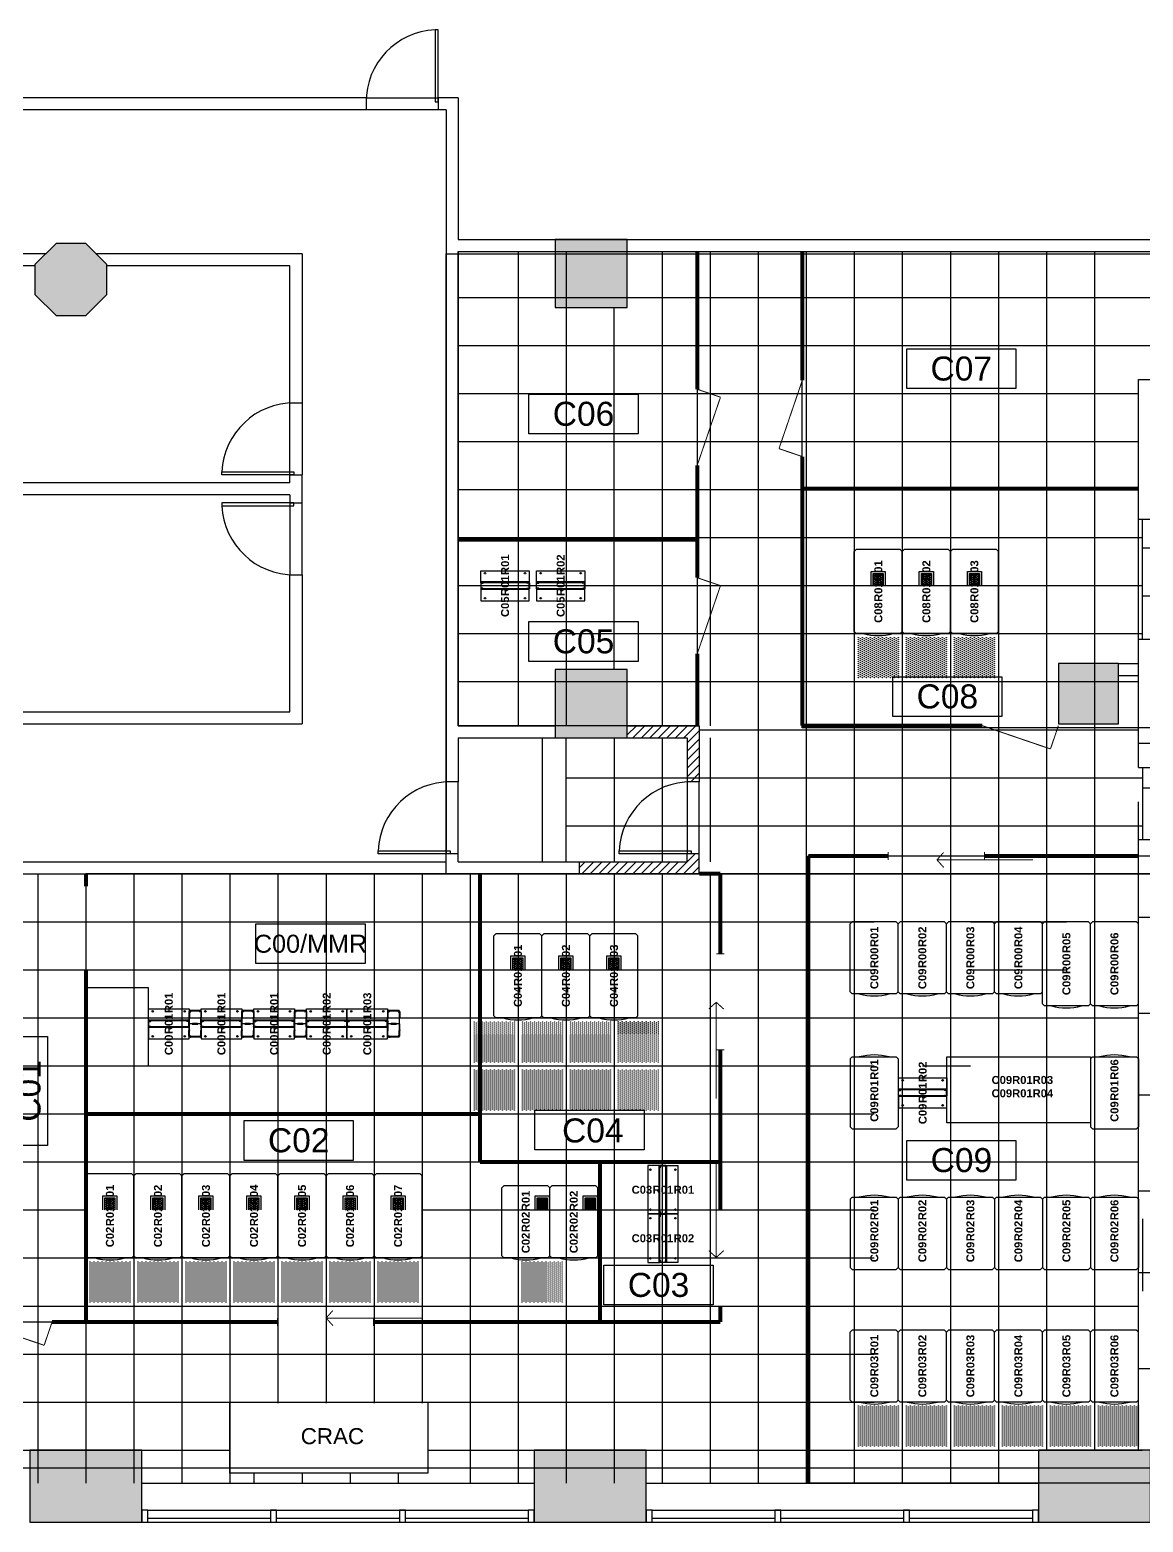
# Model space of a CAD drawing. Header units: inches. Extents: x 272721 to 278660, y 269284 to 271020.
# Drawn here: x 277475 to 278032, y 269290 to 270036 of the extents above; entities that cross this region are included whole.
import ezdxf
from ezdxf.enums import TextEntityAlignment as Align

# ---------------------------------------------------------------- set-up
doc = ezdxf.new("R2010")
doc.units = ezdxf.units.IN
doc.header["$LTSCALE"] = 48
doc.header["$MEASUREMENT"] = 0
for name, color, linetype in [('A-ANNO-CAGE', 4, 'Continuous'), ('A-COLS', 6, 'Continuous'), ('A-COLS-PATT', 9, 'Continuous'), ('A-CORE-DOOR', 3, 'Continuous'), ('A-CORE-PART', 6, 'Continuous'), ('A-CORE-WIND', 3, 'Continuous'), ('A-CORE-WIND-SILL', 2, 'Continuous'), ('A-FLOR-CAGE', 3, 'Continuous'), ('A-FLOR-DOOR-HEAD', 2, 'Continuous'), ('A-FLOR-GRID', 251, 'Continuous'), ('A-FLOR-RACK', 4, 'Continuous'), ('A-FLOR-STAIR', 1, 'Continuous')]:
    doc.layers.add(name, color=color, linetype=linetype)
doc.styles.add('CRR Text', font='arialbd.ttf', dxfattribs={"height": 4})
doc.styles.add('TITLES', font='arial.ttf')
pattern_1 = [(45, (273270.213, 270585.158), (-2.1213203, 2.1213203), [])]

# ---------------------------------------------------------------- blocks, each defined once
blk = doc.blocks.new('CEILING')
at = {"layer": 'A-FLOR-DOOR-HEAD'}
for p, q in [((277643.27, 270001.94), (277679.27, 270001.94)), ((277679.27, 269995.94), (277643.27, 269995.94)), ((277605.27, 269813.58), (277605.27, 269849.58)), ((277611.27, 269849.58), (277611.27, 269813.58)), ((277605.27, 269799.58), (277605.27, 269763.58)), ((277611.27, 269763.58), (277611.27, 269799.58)), ((278029.27, 269731.22), (278029.27, 269791.22)), ((277683.27, 269660.22), (277683.27, 269624.22)), ((277689.27, 269624.28), (277689.27, 269660.22)), ((277803.77, 269660.22), (277803.77, 269624.22)), ((277809.77, 269624.22), (277809.77, 269660.22)), ((278029.27, 269614.22), (278029.27, 269650.22)), ((277904.27, 269614.22), (277952.27, 269614.22))]:
    blk.add_line(p, q, dxfattribs=at)
blk = doc.blocks.new('BRUSHTILE')
h = blk.add_hatch()
h.set_pattern_fill('ANSI36', color=256, scale=4, angle=135, style=0)
h.paths.add_polyline_path([(-9.5, 6), (-12, 6), (-12, 0), (-9.5, 0)])
h.paths.add_polyline_path([(-12, 6), (-14.5, 6), (-14.5, 0), (-12, 0)])
blk.add_line((-12, 0), (-12, 6))
for points in [[(-15.5, 0), (-15.5, 7), (-8.5, 7), (-8.5, 0)], [(-14.5, 0), (-14.5, 6), (-9.5, 6), (-9.5, 0)]]:
    blk.add_lwpolyline(points)
blk = doc.blocks.new('VENTTILE')
for centre in [(-22, 22), (-22, 21), (-22, 20), (-22, 19), (-22, 18), (-22, 17), (-22, 16), (-22, 15), (-21, 21.5), (-21, 20.5), (-21, 19.5), (-21, 18.5), (-21, 17.5), (-21, 16.5), (-21, 15.5), (-20, 22), (-20, 21), (-20, 20), (-20, 19), (-20, 18), (-20, 17), (-20, 16), (-20, 15), (-19, 21.5), (-19, 20.5), (-19, 19.5), (-19, 18.5), (-19, 17.5), (-19, 16.5), (-19, 15.5), (-18, 22), (-18, 21), (-18, 20), (-18, 19), (-18, 18), (-18, 17), (-18, 16), (-18, 15), (-17, 21.5), (-17, 20.5), (-17, 19.5), (-17, 18.5), (-17, 17.5), (-17, 16.5), (-17, 15.5), (-16, 22), (-16, 21), (-16, 20), (-16, 19), (-16, 18), (-16, 17), (-16, 16), (-16, 15), (-15, 21.5), (-15, 20.5), (-15, 19.5), (-15, 18.5), (-15, 17.5), (-15, 16.5), (-15, 15.5), (-14, 22), (-14, 21), (-14, 20), (-14, 19), (-14, 18), (-14, 17), (-14, 16), (-14, 15), (-13, 21.5), (-13, 20.5), (-13, 19.5), (-13, 18.5), (-13, 17.5), (-13, 16.5), (-13, 15.5), (-12, 22), (-12, 21), (-12, 20), (-12, 19), (-12, 18), (-12, 17), (-12, 16), (-12, 15), (-11, 21.5), (-11, 20.5), (-11, 19.5), (-11, 18.5), (-11, 17.5), (-11, 16.5), (-11, 15.5), (-10, 22), (-10, 21), (-10, 20), (-10, 19), (-10, 18), (-10, 17), (-10, 16), (-10, 15), (-9, 21.5), (-9, 20.5), (-9, 19.5), (-9, 18.5), (-9, 17.5), (-9, 16.5), (-9, 15.5), (-8, 22), (-8, 21), (-8, 20), (-8, 19), (-8, 18), (-8, 17), (-8, 16), (-8, 15), (-7, 21.5), (-7, 20.5), (-7, 19.5), (-7, 18.5), (-7, 17.5), (-7, 16.5), (-7, 15.5), (-6, 22), (-6, 21), (-6, 20), (-6, 19), (-6, 18), (-6, 17), (-6, 16), (-6, 15), (-5, 21.5), (-5, 20.5), (-5, 19.5), (-5, 18.5), (-5, 17.5), (-5, 16.5), (-5, 15.5), (-4, 22), (-4, 21), (-4, 20), (-4, 19), (-4, 18), (-4, 17), (-4, 16), (-4, 15), (-3, 21.5), (-3, 20.5), (-3, 19.5), (-3, 18.5), (-3, 17.5), (-3, 16.5), (-3, 15.5), (-2, 22), (-2, 21), (-2, 20), (-2, 19), (-2, 18), (-2, 17), (-2, 16), (-2, 15), (-22, 14), (-22, 13), (-22, 12), (-22, 11), (-22, 10), (-22, 9), (-22, 8), (-21, 14.5), (-21, 13.5), (-21, 12.5), (-21, 11.5), (-21, 10.5), (-21, 9.5), (-21, 8.5), (-21, 7.5), (-20, 14), (-20, 13), (-20, 12), (-20, 11), (-20, 10), (-20, 9), (-20, 8), (-19, 14.5), (-19, 13.5), (-19, 12.5), (-19, 11.5), (-19, 10.5), (-19, 9.5), (-19, 8.5), (-19, 7.5), (-18, 14), (-18, 13), (-18, 12), (-18, 11), (-18, 10), (-18, 9), (-18, 8), (-17, 14.5), (-17, 13.5), (-17, 12.5), (-17, 11.5), (-17, 10.5), (-17, 9.5), (-17, 8.5), (-17, 7.5), (-16, 14), (-16, 13), (-16, 12), (-16, 11), (-16, 10), (-16, 9), (-16, 8), (-15, 14.5), (-15, 13.5), (-15, 12.5), (-15, 11.5), (-15, 10.5), (-15, 9.5), (-15, 8.5), (-15, 7.5), (-14, 14), (-14, 13), (-14, 12), (-14, 11), (-14, 10), (-14, 9), (-14, 8), (-13, 14.5), (-13, 13.5), (-13, 12.5), (-13, 11.5), (-13, 10.5), (-13, 9.5), (-13, 8.5), (-13, 7.5), (-12, 14), (-12, 13), (-12, 12), (-12, 11), (-12, 10), (-12, 9), (-12, 8), (-11, 14.5), (-11, 13.5), (-11, 12.5), (-11, 11.5), (-11, 10.5), (-11, 9.5), (-11, 8.5), (-11, 7.5), (-10, 14), (-10, 13), (-10, 12), (-10, 11), (-10, 10), (-10, 9), (-10, 8), (-9, 14.5), (-9, 13.5), (-9, 12.5), (-9, 11.5), (-9, 10.5), (-9, 9.5), (-9, 8.5), (-9, 7.5), (-8, 14), (-8, 13), (-8, 12), (-8, 11), (-8, 10), (-8, 9), (-8, 8), (-7, 14.5), (-7, 13.5), (-7, 12.5), (-7, 11.5), (-7, 10.5), (-7, 9.5), (-7, 8.5), (-7, 7.5), (-6, 14), (-6, 13), (-6, 12), (-6, 11), (-6, 10), (-6, 9), (-6, 8), (-5, 14.5), (-5, 13.5), (-5, 12.5), (-5, 11.5), (-5, 10.5), (-5, 9.5), (-5, 8.5), (-5, 7.5), (-4, 14), (-4, 13), (-4, 12), (-4, 11), (-4, 10), (-4, 9), (-4, 8), (-3, 14.5), (-3, 13.5), (-3, 12.5), (-3, 11.5), (-3, 10.5), (-3, 9.5), (-3, 8.5), (-3, 7.5), (-2, 14), (-2, 13), (-2, 12), (-2, 11), (-2, 10), (-2, 9), (-2, 8), (-22, 7), (-22, 6), (-22, 5), (-22, 4), (-22, 3), (-22, 2), (-21, 6.5), (-21, 5.5), (-21, 4.5), (-21, 3.5), (-21, 2.5), (-20, 7), (-20, 6), (-20, 5), (-20, 4), (-20, 3), (-20, 2), (-19, 6.5), (-19, 5.5), (-19, 4.5), (-19, 3.5), (-19, 2.5), (-18, 7), (-18, 6), (-18, 5), (-18, 4), (-18, 3), (-18, 2), (-17, 6.5), (-17, 5.5), (-17, 4.5), (-17, 3.5), (-17, 2.5), (-16, 7), (-16, 6), (-16, 5), (-16, 4), (-16, 3), (-16, 2), (-15, 6.5), (-15, 5.5), (-15, 4.5), (-15, 3.5), (-15, 2.5), (-14, 7), (-14, 6), (-14, 5), (-14, 4), (-14, 3), (-14, 2), (-13, 6.5), (-13, 5.5), (-13, 4.5), (-13, 3.5), (-13, 2.5), (-12, 7), (-12, 6), (-12, 5), (-12, 4), (-12, 3), (-12, 2), (-11, 6.5), (-11, 5.5), (-11, 4.5), (-11, 3.5), (-11, 2.5), (-10, 7), (-10, 6), (-10, 5), (-10, 4), (-10, 3), (-10, 2), (-9, 6.5), (-9, 5.5), (-9, 4.5), (-9, 3.5), (-9, 2.5), (-8, 7), (-8, 6), (-8, 5), (-8, 4), (-8, 3), (-8, 2), (-7, 6.5), (-7, 5.5), (-7, 4.5), (-7, 3.5), (-7, 2.5), (-6, 7), (-6, 6), (-6, 5), (-6, 4), (-6, 3), (-6, 2), (-5, 6.5), (-5, 5.5), (-5, 4.5), (-5, 3.5), (-5, 2.5), (-4, 7), (-4, 6), (-4, 5), (-4, 4), (-4, 3), (-4, 2), (-3, 6.5), (-3, 5.5), (-3, 4.5), (-3, 3.5), (-3, 2.5), (-2, 7), (-2, 6), (-2, 5), (-2, 4), (-2, 3), (-2, 2)]:
    blk.add_circle(centre, 0.0938)
blk = doc.blocks.new('tripplite-sr36ub-l')
for p, q in [((1, 24), (0, 23)), ((0, 1), (0, 23)), ((1, 24), (35, 24)), ((36, 23), (35, 24)), ((36, 1), (36, 23)), ((0, 1), (1, 0)), ((35, 0), (36, 1)), ((1, 0), (35, 0))]:
    blk.add_line(p, q)
blk.add_arc((27.625, 12), 28.625, 164.810713, 195.189287)
at = {"style": 'CRR Text'}
for tag, p in [('CG', (7.5, 12)), ('RW', (18, 12)), ('RK', (28.5, 12))]:
    blk.add_attdef(tag, text='', height=4, dxfattribs=at).set_placement(p, align=Align.MIDDLE_CENTER)
blk = doc.blocks.new('tripplite-sr42ub-l')
for p, q in [((1, 24), (0, 23)), ((0, 1), (0, 23)), ((1, 24), (41, 24)), ((42, 23), (41, 24)), ((42, 1), (42, 23)), ((0, 1), (1, 0)), ((1, 0), (41, 0)), ((41, 0), (42, 1))]:
    blk.add_line(p, q)
blk.add_arc((27.625, 12), 28.625, 164.810713, 195.189287)
at = {"style": 'CRR Text'}
for tag, p in [('CG', (10.5, 12)), ('RW', (21, 12)), ('RK', (31.5, 12))]:
    blk.add_attdef(tag, text='', height=4, dxfattribs=at).set_placement(p, align=Align.MIDDLE_CENTER)
blk = doc.blocks.new('tripplite-sr36ub-r')
for p, q in [((-35, 0), (-36, -1)), ((-1, 0), (-35, 0)), ((0, -1), (-1, 0)), ((-36, -1), (-36, -23)), ((0, -1), (0, -23)), ((-36, -23), (-35, -24)), ((-1, -24), (-35, -24)), ((-1, -24), (0, -23))]:
    blk.add_line(p, q)
blk.add_arc((-27.62, -12), 28.62, 344.81071, 15.18929)
at = {"style": 'CRR Text'}
for tag, p in [('CG', (-27.33, -12)), ('RW', (-16.83, -12)), ('RK', (-6.33, -12))]:
    blk.add_attdef(tag, text='', height=4, dxfattribs=at).set_placement(p, align=Align.MIDDLE_CENTER)
blk = doc.blocks.new('twopost23')
for p, q in [((-7.5, 24.28), (-7.5, 0.03)), ((-1.5, 24.28), (-7.5, 24.28)), ((-1.875, 0.03), (-1.875, 24.28)), ((1.5, 24.31), (-1.5, 24.31)), ((-1.5, 23.045), (-1.5, 24.31)), ((-1.5, 24.31), (-1.5, 23.045)), ((-1.5, 0.03), (-1.5, 24.28)), ((-1.45, 23.045), (-1.5, 23.045)), ((-1.5, 23.045), (-1.45, 23.045)), ((-1.25, 23.245), (-1.25, 23.94)), ((-1.05, 24.14), (1.05, 24.14)), ((1.25, 23.94), (1.25, 23.245)), ((1.45, 23.045), (1.5, 23.045)), ((1.5, 23.045), (1.5, 24.31)), ((1.5, 0.03), (1.5, 24.28)), ((1.5, 24.28), (7.5, 24.28)), ((1.875, 0.03), (1.875, 24.28)), ((7.5, 24.28), (7.5, 0.03)), ((-7.5, 0.03), (-1.5, 0.03)), ((-1.45, 1.265), (-1.5, 1.265)), ((-1.5, 1.265), (-1.5, 0)), ((-1.5, 0), (-1.5, 1.265)), ((-1.5, 1.265), (-1.45, 1.265)), ((1.5, 0), (-1.5, 0)), ((-1.25, 1.065), (-1.25, 0.37)), ((-1.05, 0.17), (1.05, 0.17)), ((1.25, 0.37), (1.25, 1.065)), ((1.45, 1.265), (1.5, 1.265)), ((1.5, 1.265), (1.5, 0)), ((7.5, 0.03), (1.5, 0.03))]:
    blk.add_line(p, q)
for centre in [(-6.25, 22.16), (6.25, 22.16), (-6.25, 2.16), (6.25, 2.16)]:
    blk.add_circle(centre, 0.375)
for centre, start, end in [((-1.45, 23.245), 270, 0), ((-1.05, 23.94), 90, 180), ((1.05, 23.94), 0, 90), ((1.45, 23.245), 180, 270), ((-1.45, 1.065), 0, 90), ((-1.05, 0.37), 180, 270), ((1.05, 0.37), 270, 0), ((1.45, 1.065), 90, 180)]:
    blk.add_arc(centre, 0.2, start, end)
at = {"style": 'CRR Text'}
for tag, p in [('CG', (-10.5, 12.155)), ('RW', (0, 12.155)), ('RK', (10.5, 12.155))]:
    blk.add_attdef(tag, text='', height=4, dxfattribs=at).set_placement(p, align=Align.MIDDLE_CENTER)
blk = doc.blocks.new('twopost')
for p, q in [((-7.5, 20.28), (-7.5, 0.03)), ((-1.5, 20.28), (-7.5, 20.28)), ((-1.875, 0.03), (-1.875, 20.28)), ((1.5, 20.31), (-1.5, 20.31)), ((-1.5, 20.31), (-1.5, 19.045)), ((-1.5, 19.045), (-1.5, 20.31)), ((-1.5, 0.03), (-1.5, 20.28)), ((-1.5, 19.045), (-1.45, 19.045)), ((-1.45, 19.045), (-1.5, 19.045)), ((-1.25, 19.245), (-1.25, 19.94)), ((-1.05, 20.14), (1.05, 20.14)), ((1.25, 19.94), (1.25, 19.245)), ((1.45, 19.045), (1.5, 19.045)), ((1.5, 19.045), (1.5, 20.31)), ((1.5, 20.28), (7.5, 20.28)), ((1.5, 0.03), (1.5, 20.28)), ((1.875, 0.03), (1.875, 20.28)), ((7.5, 20.28), (7.5, 0.03)), ((-7.5, 0.03), (-1.5, 0.03)), ((-1.5, 0), (-1.5, 1.265)), ((-1.5, 1.265), (-1.45, 1.265)), ((-1.5, 1.265), (-1.5, 0)), ((-1.45, 1.265), (-1.5, 1.265)), ((1.5, 0), (-1.5, 0)), ((-1.25, 1.065), (-1.25, 0.37)), ((-1.05, 0.17), (1.05, 0.17)), ((1.25, 0.37), (1.25, 1.065)), ((1.45, 1.265), (1.5, 1.265)), ((1.5, 1.265), (1.5, 0)), ((7.5, 0.03), (1.5, 0.03))]:
    blk.add_line(p, q)
for centre in [(-6.25, 18.16), (6.25, 18.16), (-6.25, 2.16), (6.25, 2.16)]:
    blk.add_circle(centre, 0.375)
for centre, start, end in [((-1.45, 19.245), 270, 0), ((-1.05, 19.94), 90, 180), ((1.05, 19.94), 0, 90), ((1.45, 19.245), 180, 270), ((-1.45, 1.065), 0, 90), ((-1.05, 0.37), 180, 270), ((1.05, 0.37), 270, 0), ((1.45, 1.065), 90, 180)]:
    blk.add_arc(centre, 0.2, start, end)
at = {"style": 'CRR Text'}
for tag, p in [('CG', (-10.5, 10.155)), ('RW', (0, 10.155)), ('RK', (10.5, 10.155))]:
    blk.add_attdef(tag, text='', height=4, dxfattribs=at).set_placement(p, align=Align.MIDDLE_CENTER)
blk = doc.blocks.new('CAGETAG')
at = {"linetype": 'Continuous'}
blk.add_lwpolyline([(-27.26, 9.95), (27.27, 9.95), (27.27, -9.94), (-27.26, -9.94)], close=True, dxfattribs=at)
at = {"style": 'TITLES'}
blk.add_attdef('CAGE', text='', height=9, dxfattribs=at).set_placement((0, 0), align=Align.MIDDLE_CENTER)
blk = doc.blocks.new('CPI wide vert cm')
for p, q in [((-0.09, 6.16), (0.18, 6.16)), ((-0.09, 6.16), (-0.09, 3.25)), ((-0.05, 3.03), (-0.09, 3.25)), ((-0.05, 3.03), (-0.03, 3.03)), ((0, 6.16), (0, 6.2)), ((0, 3.46), (0.09, 3.46)), ((0, 3.37), (0, -3.37)), ((0, 3.37), (0.09, 3.37)), ((0.09, 6.16), (0.09, 6.2)), ((0.09, 0), (0.09, 3.37)), ((0.09, 1.56), (0.21, 1.56)), ((0.12, 3.03), (0.14, 3.03)), ((0.14, 3.03), (0.18, 3.25)), ((0.18, 6.38), (1.1, 6.38)), ((0.18, 6.29), (1.1, 6.29)), ((0.18, 6.16), (0.18, 3.25)), ((0.2, 6.65), (0.2, 6.58)), ((0.2, 6.58), (0.2, 6.44)), ((0.21, 0.19), (0.21, 1.56)), ((0.27, 1.33), (0.21, 1.33)), ((0.27, 1.17), (0.21, 1.17)), ((0.27, 0.52), (0.21, 0.52)), ((0.27, 0.36), (0.21, 0.36)), ((0.25, 6.7), (0.6, 6.7)), ((0.25, 6.39), (5.13, 6.39)), ((0.27, 1.17), (0.27, 1.33)), ((0.27, 0.36), (0.27, 0.52)), ((0.32, 6.39), (0.33, 6.38)), ((0.34, 0.06), (5.66, 0.06)), ((0.43, 6.27), (0.43, 6.29)), ((0.48, 6.27), (0.43, 6.27)), ((0.56, 6.22), (0.48, 6.27)), ((0.74, 6.22), (0.56, 6.22)), ((0.56, 6.22), (0.56, 6.13)), ((0.6, 6.7), (0.7, 6.7)), ((0.7, 6.7), (5.75, 6.7)), ((0.82, 6.27), (0.74, 6.22)), ((0.74, 6.13), (0.74, 6.22)), ((0.87, 6.27), (0.82, 6.27)), ((0.87, 6.27), (0.87, 6.29)), ((1.02, 6.38), (1.03, 6.39)), ((1.1, 6.29), (1.1, 6.38)), ((4.84, 6.64), (4.84, 6.51)), ((4.84, 6.51), (5.35, 6.51)), ((5.82, 6.38), (4.9, 6.38)), ((4.9, 6.29), (4.9, 6.38)), ((5.82, 6.29), (4.9, 6.29)), ((4.92, 6.39), (4.92, 6.51)), ((5.06, 6.54), (5.06, 6.53)), ((5.12, 6.51), (5.06, 6.53)), ((5.06, 6.27), (5.06, 6.29)), ((5.11, 6.27), (5.06, 6.27)), ((5.35, 6.57), (5.09, 6.57)), ((5.19, 6.22), (5.11, 6.27)), ((5.13, 6.38), (5.12, 6.51)), ((5.19, 6.13), (5.19, 6.22)), ((5.37, 6.22), (5.19, 6.22)), ((5.27, 6.39), (5.26, 6.51)), ((5.27, 6.39), (5.75, 6.39)), ((5.35, 6.65), (5.35, 6.51)), ((5.45, 6.27), (5.37, 6.22)), ((5.37, 6.22), (5.37, 6.13)), ((5.43, 6.39), (5.43, 6.38)), ((5.5, 6.27), (5.45, 6.27)), ((5.5, 6.27), (5.5, 6.29)), ((5.8, 6.65), (5.8, 6.58)), ((5.8, 6.58), (5.8, 6.44)), ((6.09, 6.16), (5.82, 6.16)), ((5.82, 6.16), (5.82, 3.25)), ((5.86, 3.03), (5.82, 3.25)), ((5.88, 3.03), (5.86, 3.03)), ((5.91, 6.16), (5.91, 6.2)), ((6, 3.46), (5.91, 3.46)), ((6, 3.37), (5.91, 3.37)), ((5.91, 0), (5.91, 3.37)), ((6, 6.16), (6, 6.2)), ((6, 3.37), (6, -3.37)), ((6.05, 3.03), (6.03, 3.03)), ((6.05, 3.03), (6.09, 3.25)), ((6.09, 6.16), (6.09, 3.25)), ((-0.05, -3.03), (-0.09, -3.25)), ((-0.09, -6.16), (-0.09, -3.25)), ((-0.09, -6.16), (0.18, -6.16)), ((-0.05, -3.03), (-0.03, -3.03)), ((0, -3.37), (0.09, -3.37)), ((0, -3.46), (0.09, -3.46)), ((0, -6.16), (0, -6.2)), ((0.09, 0), (0.09, -3.37)), ((0.09, -6.16), (0.09, -6.2)), ((0.12, -3.03), (0.14, -3.03)), ((0.14, -3.03), (0.18, -3.25)), ((0.18, -6.16), (0.18, -3.25)), ((0.18, -6.29), (1.1, -6.29)), ((0.18, -6.38), (1.1, -6.38)), ((0.2, -6.58), (0.2, -6.44)), ((0.2, -6.65), (0.2, -6.58)), ((0.25, -6.39), (5.13, -6.39)), ((0.25, -6.7), (0.6, -6.7)), ((0.32, -6.39), (0.33, -6.38)), ((0.34, -0.06), (5.66, -0.06)), ((0.43, -6.27), (0.43, -6.29)), ((0.48, -6.27), (0.43, -6.27)), ((0.56, -6.22), (0.48, -6.27)), ((0.56, -6.22), (0.56, -6.13)), ((0.74, -6.22), (0.56, -6.22)), ((0.6, -6.7), (0.7, -6.7)), ((0.7, -6.7), (5.75, -6.7)), ((0.74, -6.13), (0.74, -6.22)), ((0.82, -6.27), (0.74, -6.22)), ((0.87, -6.27), (0.82, -6.27)), ((0.87, -6.27), (0.87, -6.29)), ((1.02, -6.38), (1.03, -6.39)), ((1.1, -6.29), (1.1, -6.38)), ((2.8, -0.15), (2.8, -0.06)), ((3.2, -0.15), (3.2, -0.06)), ((4.84, -6.51), (5.35, -6.51)), ((4.84, -6.64), (4.84, -6.51)), ((4.9, -6.29), (4.9, -6.38)), ((5.82, -6.29), (4.9, -6.29)), ((5.82, -6.38), (4.9, -6.38)), ((4.92, -6.39), (4.92, -6.51)), ((5.06, -6.27), (5.06, -6.29)), ((5.11, -6.27), (5.06, -6.27)), ((5.12, -6.51), (5.06, -6.53)), ((5.06, -6.54), (5.06, -6.53)), ((5.35, -6.57), (5.09, -6.57)), ((5.19, -6.22), (5.11, -6.27)), ((5.13, -6.38), (5.12, -6.51)), ((5.19, -6.13), (5.19, -6.22)), ((5.37, -6.22), (5.19, -6.22)), ((5.27, -6.39), (5.26, -6.51)), ((5.27, -6.39), (5.75, -6.39)), ((5.35, -6.65), (5.35, -6.51)), ((5.37, -6.22), (5.37, -6.13)), ((5.45, -6.27), (5.37, -6.22)), ((5.43, -6.39), (5.43, -6.38)), ((5.5, -6.27), (5.45, -6.27)), ((5.5, -6.27), (5.5, -6.29)), ((5.72, -0.36), (5.78, -0.36)), ((5.72, -0.36), (5.72, -0.52)), ((5.72, -0.52), (5.78, -0.52)), ((5.72, -1.17), (5.72, -1.33)), ((5.72, -1.17), (5.78, -1.17)), ((5.72, -1.33), (5.78, -1.33)), ((5.78, -0.19), (5.78, -1.56)), ((5.78, -1.56), (5.91, -1.56)), ((5.8, -6.58), (5.8, -6.44)), ((5.8, -6.65), (5.8, -6.58)), ((5.86, -3.03), (5.82, -3.25)), ((5.82, -6.16), (5.82, -3.25)), ((6.09, -6.16), (5.82, -6.16)), ((5.88, -3.03), (5.86, -3.03)), ((5.91, 0), (5.91, -3.37)), ((6, -3.37), (5.91, -3.37)), ((6, -3.46), (5.91, -3.46)), ((5.91, -6.16), (5.91, -6.2)), ((6, -6.16), (6, -6.2)), ((6.05, -3.03), (6.03, -3.03)), ((6.05, -3.03), (6.09, -3.25)), ((6.09, -6.16), (6.09, -3.25))]:
    blk.add_line(p, q)
at = {"extrusion": (0, 1, 0)}
for p, q in [((1.6, 0.06), (1.6, 0.09)), ((1.6, 0.06), (4.41, 0.06)), ((4.37, 0.12), (1.63, 0.12)), ((1.77, -0.06), (1.77, 0.06)), ((1.81, 0.07), (1.81, 0.09)), ((1.81, 0.05), (1.81, -0.15)), ((4.19, 0.07), (4.19, 0.09)), ((4.19, 0.06), (4.19, -0.15)), ((4.23, -0.06), (4.23, 0.06)), ((4.41, 0.06), (4.4, 0.09)), ((1.77, -0.06), (1.73, -0.07)), ((1.73, -0.07), (1.73, -0.09)), ((1.78, -0.15), (1.73, -0.09)), ((4.22, -0.15), (1.78, -0.15)), ((1.78, -0.15), (4.23, -0.15)), ((4.26, -0.07), (4.23, -0.06)), ((4.23, -0.15), (4.26, -0.09)), ((4.26, -0.07), (4.26, -0.09))]:
    blk.add_line(p, q, dxfattribs=at)
blk.add_lwpolyline([(2.8, -0.09), (2.88, -0.09), (2.97, -0.08), (3.03, -0.08), (3.08, -0.08), (3.14, -0.09), (3.2, -0.09)])
for centre, radius, start, end in [((0, 3.37), 0.09, 90, 180), ((-0.03, 3.06), 0.03, 270, 0), ((0.18, 6.2), 0.18, 90, 180), ((0.18, 6.2), 0.09, 90, 180), ((0.09, 3.37), 0.09, 0, 90), ((0.12, 3.06), 0.03, 180, 270), ((0.34, 0.19), 0.25, 180, 270), ((0.25, 6.65), 0.046, 90, 179), ((0.25, 6.44), 0.046, 181, 270), ((0.34, 0.19), 0.125, 180, 270), ((0.65, 6.13), 0.0928, 181, 269.26088), ((0.65, 6.13), 0.0928, 270.73912, 359), ((1.63, 0.09), 0.03, 90, 179), ((1.78, 0.09), 0.03, 29.67472, 90), ((4.22, 0.09), 0.03, 90, 167.18754), ((4.37, 0.09), 0.03, 1, 90), ((4.78, 6.64), 0.06, 1, 90), ((5.09, 6.54), 0.03, 90, 179), ((5.28, 6.13), 0.0928, 181, 269.26088), ((5.28, 6.13), 0.0928, 270.73912, 359), ((5.39, 6.65), 0.046, 90, 179), ((5.66, -0.19), 0.25, 360, 90), ((5.75, 6.65), 0.046, 1, 90), ((5.75, 6.44), 0.046, 270, 359), ((5.82, 6.2), 0.18, 360, 90), ((5.82, 6.2), 0.09, 0, 90), ((5.91, 3.37), 0.09, 90, 180), ((5.88, 3.06), 0.03, 270, 0), ((6, 3.37), 0.09, 0, 90), ((6.03, 3.06), 0.03, 180, 270), ((0, -3.37), 0.09, 180, 270), ((-0.03, -3.06), 0.03, 0, 90), ((0.18, -6.2), 0.18, 180, 270), ((0.12, -3.06), 0.03, 90, 180), ((0.09, -3.37), 0.09, 270, 0), ((0.18, -6.2), 0.09, 180, 270), ((0.25, -6.44), 0.046, 90, 179), ((0.25, -6.65), 0.046, 181, 270), ((0.65, -6.13), 0.0928, 90.73912, 179), ((0.65, -6.13), 0.0928, 1, 89.26088), ((4.78, -6.64), 0.06, 270, 359), ((5.09, -6.54), 0.03, 181, 270), ((5.28, -6.13), 0.0928, 90.73912, 179), ((5.28, -6.13), 0.0928, 1, 89.26088), ((5.39, -6.65), 0.046, 181, 270), ((5.66, -0.19), 0.125, 0, 90), ((5.75, -6.44), 0.046, 1, 90), ((5.75, -6.65), 0.046, 270, 359), ((5.91, -3.37), 0.09, 180, 270), ((5.82, -6.2), 0.09, 270, 360), ((5.82, -6.2), 0.18, 270, 0), ((5.88, -3.06), 0.03, 0, 90), ((6.03, -3.06), 0.03, 90, 180), ((6, -3.37), 0.09, 270, 0)]:
    blk.add_arc(centre, radius, start, end)

msp = doc.modelspace()

# ---------------------------------------------------------------- hatches: boundary and pattern name
h = msp.add_hatch()
h.set_pattern_fill('ANSI31', color=1, scale=24, style=0)
h.set_pattern_definition(pattern_1)
h.paths.add_polyline_path([(277809.77, 269688.22), (277773.77, 269688.22), (277773.77, 269682.22), (277803.77, 269682.22), (277803.77, 269660.22), (277805.65, 269660.22, -0.002816), (277806.06, 269660.22), (277809.77, 269660.22), (277809.77, 269682.22)])
h = msp.add_hatch()
h.set_pattern_fill('ANSI31', color=1, scale=24, style=0)
h.set_pattern_definition(pattern_1)
h.paths.add_polyline_path([(277809.77, 269624.22), (277803.77, 269624.22), (277803.77, 269620.22), (277749.77, 269620.22), (277749.77, 269614.22), (277809.77, 269614.22)])
at = {"layer": 'A-COLS-PATT'}
for points in [[(277737.77, 269897.22), (277773.77, 269897.22), (277773.77, 269931.22), (277737.77, 269931.22)], [(277488.35, 269929.22), (277477.81, 269918.67), (277477.81, 269903.76), (277488.35, 269893.22), (277503.27, 269893.22), (277513.81, 269903.76), (277513.81, 269918.67), (277503.27, 269929.22)], [(277737.77, 269682.22), (277773.77, 269682.22), (277773.77, 269716.22), (277737.77, 269716.22)], [(277989.27, 269689.22), (278019.27, 269689.22), (278019.27, 269719.22), (277989.27, 269719.22)], [(277475.27, 269290.22), (277531.27, 269290.22), (277531.27, 269326.22), (277475.27, 269326.22)], [(277727.27, 269290.22), (277783.27, 269290.22), (277783.27, 269326.22), (277727.27, 269326.22)], [(277979.27, 269290.22), (278035.27, 269290.22), (278035.27, 269326.22), (277979.27, 269326.22)]]:
    msp.add_hatch(color=256, dxfattribs=at).paths.add_polyline_path(points)

# ---------------------------------------------------------------- linework, layer by layer
msp.add_line((277749.77, 269620.22), (277749.77, 269614.22))
for points in [[(278490.27, 269614.22), (277683.27, 269614.22), (277683.27, 269923.94), (278490.27, 269923.94)], [(277689.27, 269925.22), (277808.77, 269925.22), (277808.77, 269781.22), (277689.27, 269781.22)], [(277861.27, 269925.22), (278241.27, 269925.22), (278241.27, 269687.22), (277861.27, 269687.22)], [(277689.27, 269782.22), (277808.77, 269782.22), (277808.77, 269688.22), (277689.27, 269688.22)], [(277864.27, 269623.16), (278035.27, 269623.16), (278035.27, 269309.72), (277864.27, 269309.72)], [(276243.27, 269614.22), (278490.27, 269614.22), (278490.27, 269317.22), (276243.27, 269317.22)], [(277215.27, 269614.22), (277503.27, 269614.22), (277503.27, 269390.22), (277215.27, 269390.22)], [(277700.27, 269614.22), (277503.27, 269614.22), (277503.27, 269494.22), (277700.27, 269494.22)]]:
    msp.add_lwpolyline(points, close=True)
at = {"color": 3}
msp.add_lwpolyline([(277674.15, 269314.72), (277575.15, 269314.72), (277575.15, 269350.22), (277674.15, 269350.22)], close=True, dxfattribs=at)
at = {"layer": 'A-ANNO-CAGE', "linetype": 'Continuous'}
for points in [[(277913.46, 269876.56), (277967.99, 269876.56), (277967.99, 269856.67), (277913.46, 269856.67)], [(277724.69, 269853.95), (277779.22, 269853.95), (277779.22, 269834.05), (277724.69, 269834.05)], [(277724.69, 269740.23), (277779.22, 269740.23), (277779.22, 269720.34), (277724.69, 269720.34)], [(277906.52, 269712.71), (277961.04, 269712.71), (277961.04, 269692.82), (277906.52, 269692.82)], [(277464.19, 269478.43), (277464.19, 269532.96), (277484.08, 269532.96), (277484.08, 269478.43)], [(277727.67, 269496.11), (277782.2, 269496.11), (277782.2, 269476.22), (277727.67, 269476.22)], [(277582.38, 269490.9), (277636.91, 269490.9), (277636.91, 269471.01), (277582.38, 269471.01)], [(277913.54, 269481.01), (277968.06, 269481.01), (277968.06, 269461.12), (277913.54, 269461.12)], [(277762.18, 269418.64), (277816.71, 269418.64), (277816.71, 269398.74), (277762.18, 269398.74)]]:
    msp.add_lwpolyline(points, close=True, dxfattribs=at)
at = {"layer": 'A-COLS'}
for points in [[(277737.77, 269897.22), (277773.77, 269897.22), (277773.77, 269931.22), (277737.77, 269931.22)], [(277488.35, 269929.22), (277477.81, 269918.67), (277477.81, 269903.76), (277488.35, 269893.22), (277503.27, 269893.22), (277513.81, 269903.76), (277513.81, 269918.67), (277503.27, 269929.22)], [(277737.77, 269682.22), (277773.77, 269682.22), (277773.77, 269716.22), (277737.77, 269716.22)], [(277989.27, 269689.22), (278019.27, 269689.22), (278019.27, 269719.22), (277989.27, 269719.22)], [(277475.27, 269290.22), (277531.27, 269290.22), (277531.27, 269326.22), (277475.27, 269326.22)], [(277727.27, 269290.22), (277783.27, 269290.22), (277783.27, 269326.22), (277727.27, 269326.22)], [(277979.27, 269290.22), (278035.27, 269290.22), (278035.27, 269326.22), (277979.27, 269326.22)]]:
    msp.add_lwpolyline(points, close=True, dxfattribs=at)
at = {"layer": 'A-CORE-DOOR'}
for points in [[(277679.27, 269999.94), (277679.27, 270035.94), (277677.77, 270035.94), (277677.77, 269999.94)], [(277607.27, 269813.58), (277571.27, 269813.58), (277571.27, 269815.08), (277607.27, 269815.08)], [(277607.27, 269799.58), (277571.27, 269799.58), (277571.27, 269798.08), (277607.27, 269798.08)], [(277685.27, 269624.22), (277649.27, 269624.22), (277649.27, 269625.72), (277685.27, 269625.72)], [(277805.77, 269624.22), (277769.77, 269624.22), (277769.77, 269625.72), (277805.77, 269625.72)]]:
    msp.add_lwpolyline(points, close=True, dxfattribs=at)
at = {"layer": 'A-CORE-DOOR', "color": 8}
for centre, start, end in [((277679.39, 269999.86), 92.57515, 180.32281), ((277607.35, 269813.46), 89.67719, 177.42485), ((277607.35, 269799.7), 182.57515, 270.32281), ((277685.35, 269624.09), 89.67719, 177.42485), ((277805.85, 269624.09), 89.67719, 177.42485)]:
    msp.add_arc(centre, 36.12, start, end, dxfattribs=at)
at = {"layer": 'A-CORE-PART'}
for p, q in [((277643.27, 270001.94), (277227.38, 270001.94)), ((277643.27, 270001.94), (277643.27, 269995.94)), ((277689.27, 270001.94), (277679.27, 270001.94)), ((277679.27, 270001.94), (277679.27, 269995.94)), ((277689.27, 270001.94), (277689.27, 269931.22)), ((277643.27, 269995.94), (277227.38, 269995.94)), ((277683.27, 269995.94), (277679.27, 269995.94)), ((277683.27, 269995.94), (277683.27, 269923.94)), ((277683.27, 269931.22), (277683.27, 269660.22)), ((277689.27, 269931.22), (278484.27, 269931.22)), ((277483.08, 269923.94), (277415.27, 269923.94)), ((277611.27, 269923.94), (277508.54, 269923.94)), ((277611.27, 269923.94), (277611.27, 269849.58)), ((277689.27, 269925.22), (277689.27, 269688.22)), ((277689.27, 269925.22), (277737.77, 269925.22)), ((277773.77, 269925.22), (278484.27, 269925.22)), ((277477.81, 269917.94), (277437.27, 269917.94)), ((277605.27, 269917.94), (277513.81, 269917.94)), ((277605.27, 269849.58), (277605.27, 269917.94)), ((278029.27, 269861.22), (278043.27, 269861.22)), ((278029.27, 269791.22), (278029.27, 269861.22)), ((277605.27, 269849.58), (277611.27, 269849.58)), ((277605.27, 269809.58), (277605.27, 269813.58)), ((277605.27, 269813.58), (277611.27, 269813.58)), ((277611.27, 269799.58), (277611.27, 269813.58)), ((277605.27, 269809.58), (277437.27, 269809.58)), ((277605.27, 269803.58), (277437.27, 269803.58)), ((277605.27, 269803.58), (277605.27, 269799.58)), ((277605.27, 269799.58), (277611.27, 269799.58)), ((278035.27, 269791.22), (278029.27, 269791.22)), ((277605.27, 269763.58), (277611.27, 269763.58)), ((277605.27, 269695.22), (277605.27, 269763.58)), ((277611.27, 269763.58), (277611.27, 269689.22)), ((278029.27, 269667.41), (278029.27, 269731.22)), ((278035.27, 269731.22), (278029.27, 269731.22)), ((278019.27, 269719.22), (278029.27, 269719.22)), ((278019.27, 269713.22), (278029.27, 269713.22)), ((277437.27, 269695.22), (277605.27, 269695.22)), ((277415.27, 269689.22), (277611.27, 269689.22)), ((277689.27, 269688.22), (277737.77, 269688.22)), ((277773.77, 269688.22), (277809.77, 269688.22)), ((277773.77, 269688.22), (277809.77, 269688.22)), ((277809.77, 269688.22), (277809.77, 269682.22)), ((277689.27, 269682.22), (277803.77, 269682.22)), ((277689.27, 269682.22), (277689.27, 269660.16)), ((277803.77, 269682.22), (277803.77, 269660.22)), ((277809.77, 269682.22), (277809.77, 269660.22)), ((278029.27, 269679.41), (278035.27, 269679.41)), ((278029.27, 269667.41), (278035.27, 269667.41)), ((277689.27, 269660.22), (277683.27, 269660.22)), ((277809.77, 269660.22), (277803.77, 269660.22)), ((278029.27, 269326.22), (278029.27, 269631.41)), ((278029.27, 269631.41), (278035.27, 269631.41)), ((276319.27, 269620.22), (277683.27, 269620.22)), ((277683.27, 269620.22), (277683.27, 269624.22)), ((277689.27, 269624.22), (277683.27, 269624.22)), ((277689.27, 269620.22), (277689.27, 269624.22)), ((277689.27, 269620.22), (277803.77, 269620.22)), ((277803.77, 269620.22), (277803.77, 269624.22)), ((277809.77, 269624.22), (277803.77, 269624.22)), ((277809.77, 269614.22), (277809.77, 269624.22)), ((276319.27, 269614.22), (277809.77, 269614.22))]:
    msp.add_line(p, q, dxfattribs=at)
at = {"layer": 'A-CORE-WIND'}
for p, q in [((278029.27, 269592.59), (278035.27, 269592.59)), ((278029.27, 269544.59), (278035.27, 269544.59)), ((278029.27, 269503.8), (278035.27, 269503.8)), ((278029.27, 269455.8), (278035.27, 269455.8)), ((278029.27, 269415.01), (278035.27, 269415.01)), ((278029.27, 269367.01), (278035.27, 269367.01)), ((277534.27, 269296.22), (277724.27, 269296.22)), ((277534.27, 269292.22), (277595.6, 269292.22)), ((277534.27, 269290.22), (277724.27, 269290.22)), ((277598.6, 269292.22), (277659.93, 269292.22)), ((277662.93, 269292.22), (277724.27, 269292.22)), ((277786.27, 269296.22), (277976.27, 269296.22)), ((277786.27, 269292.22), (277847.6, 269292.22)), ((277786.27, 269290.22), (277976.27, 269290.22)), ((277850.6, 269292.22), (277911.93, 269292.22)), ((277914.93, 269292.22), (277976.27, 269292.22))]:
    msp.add_line(p, q, dxfattribs=at)
for points in [[(277531.27, 269290.22), (277534.27, 269290.22), (277534.27, 269296.22), (277531.27, 269296.22)], [(277595.6, 269290.22), (277598.6, 269290.22), (277598.6, 269296.22), (277595.6, 269296.22)], [(277659.93, 269290.22), (277662.93, 269290.22), (277662.93, 269296.22), (277659.93, 269296.22)], [(277724.27, 269290.22), (277727.27, 269290.22), (277727.27, 269296.22), (277724.27, 269296.22)], [(277783.27, 269290.22), (277786.27, 269290.22), (277786.27, 269296.22), (277783.27, 269296.22)], [(277847.6, 269290.22), (277850.6, 269290.22), (277850.6, 269296.22), (277847.6, 269296.22)], [(277911.93, 269290.22), (277914.93, 269290.22), (277914.93, 269296.22), (277911.93, 269296.22)], [(277976.27, 269290.22), (277979.27, 269290.22), (277979.27, 269296.22), (277976.27, 269296.22)]]:
    msp.add_lwpolyline(points, close=True, dxfattribs=at)
at = {"layer": 'A-CORE-WIND-SILL'}
for p, q in [((277531.27, 269309.72), (277727.27, 269309.72)), ((277783.27, 269309.72), (277979.27, 269309.72))]:
    msp.add_line(p, q, dxfattribs=at)
at = {"layer": 'A-FLOR-CAGE'}
msp.add_line((277989.27, 269688.22), (277989.27, 269688.22), dxfattribs=at)
for points, const_width in [([(277808.77, 269925.22), (277808.77, 269856.35)], 2), ([(277861.27, 269925.22), (277861.27, 269860.74)], 2), ([(277820.4, 269852.38), (277808.77, 269856.35)], 0.5), ([(277861.27, 269860.74), (277849.64, 269826.67)], 0.5), ([(277808.77, 269818.31), (277820.4, 269852.38)], 0.5), ([(277849.64, 269826.67), (277861.27, 269822.7)], 0.5), ([(277808.77, 269818.31), (277808.77, 269781.22), (277689.27, 269781.22)], 2), ([(277861.27, 269822.7), (277861.27, 269688.22)], 2), ([(277861.27, 269806.72), (278029.27, 269806.72)], 2), ([(277808.77, 269781.22), (277808.77, 269762.17)], 2), ([(277820.4, 269758.2), (277808.77, 269762.17)], 0.5), ([(277808.77, 269724.13), (277820.4, 269758.2)], 0.5), ([(277808.77, 269724.13), (277808.77, 269688.22)], 2), ([(277861.27, 269688.22), (277951.23, 269688.22)], 2), ([(277951.23, 269688.22), (277985.3, 269676.59)], 0.5), ([(277985.3, 269676.59), (277989.27, 269688.22)], 0.5), ([(277904.27, 269621.16), (277904.27, 269625.16)], 0.5), ([(277952.27, 269621.16), (277952.27, 269625.16)], 0.5), ([(277904.27, 269623.16), (277864.27, 269623.16)], 2), ([(277864.27, 269309.72), (277864.27, 269623.16)], 2), ([(277976.58, 269621.16), (277928.58, 269621.16)], 0.5), ([(278029.27, 269623.16), (277952.27, 269623.16)], 2), ([(277503.27, 269607.97), (277503.27, 269614.22)], 2), ([(277700.27, 269470.22), (277700.27, 269614.22)], 2), ([(277809.77, 269614.22), (277820.27, 269614.22)], 2), ([(277820.27, 269574.22), (277820.27, 269614.22)], 2), ([(277818.27, 269574.22), (277822.27, 269574.22)], 0.5), ([(277503.27, 269494.22), (277503.27, 269566.22)], 2), ([(277818.27, 269501.9), (277818.27, 269549.9)], 0.5), ([(277818.27, 269526.22), (277822.27, 269526.22)], 0.5), ([(277820.27, 269446.22), (277820.27, 269526.22)], 2), ([(277503.27, 269494.22), (277700.27, 269494.22)], 2), ([(277503.27, 269390.22), (277503.27, 269494.22)], 2), ([(277700.27, 269470.22), (277820.27, 269470.22)], 2), ([(277760.27, 269390.22), (277760.27, 269470.22)], 2), ([(277818.27, 269470.53), (277818.27, 269422.53)], 0.5), ([(277818.27, 269446.22), (277822.27, 269446.22)], 0.5), ([(277818.27, 269398.22), (277822.27, 269398.22)], 0.5), ([(277820.27, 269390.22), (277820.27, 269398.22)], 2), ([(277448.34, 269390.22), (277482.41, 269378.59)], 0.5), ([(277482.41, 269378.59), (277486.38, 269390.22)], 0.5), ([(277486.38, 269390.22), (277599.01, 269390.22)], 2), ([(277599.01, 269392.22), (277599.01, 269388.22)], 0.5), ([(277671.32, 269392.22), (277623.32, 269392.22)], 0.5), ([(277647.01, 269390.22), (277820.27, 269390.22)], 2), ([(277647.01, 269392.22), (277647.01, 269388.22)], 0.5)]:
    msp.add_lwpolyline(points, dxfattribs=dict(at, const_width=const_width))
at = {"layer": 'A-FLOR-CAGE', "linetype": 'Continuous', "const_width": 0.5}
for points in [[(277931.94, 269617.41), (277928.58, 269621.16), (277931.94, 269624.91)], [(277814.51, 269546.65), (277818.26, 269550), (277822.01, 269546.65)], [(277822.01, 269425.89), (277818.27, 269422.53), (277814.52, 269425.89)], [(277626.68, 269388.47), (277623.32, 269392.22), (277626.68, 269395.96)]]:
    msp.add_lwpolyline(points, dxfattribs=at)
at = {"layer": 'A-FLOR-GRID'}
for p, q in [((277719.27, 269925.22), (277719.27, 269688.22)), ((277743.27, 269925.22), (277743.27, 269688.22)), ((277791.27, 269925.22), (277791.27, 269688.22)), ((277815.27, 269925.22), (277815.27, 269688.22)), ((277839.27, 269925.22), (277839.27, 269309.72)), ((277863.27, 269925.22), (277863.27, 269309.72)), ((277887.27, 269925.22), (277887.27, 269309.72)), ((277911.27, 269925.22), (277911.27, 269309.72)), ((277935.27, 269925.22), (277935.27, 269309.72)), ((277959.27, 269925.22), (277959.27, 269309.72)), ((277983.27, 269925.22), (277983.27, 269326.22)), ((278007.27, 269925.22), (278007.27, 269326.22)), ((277689.27, 269902.22), (278043.27, 269902.22)), ((277767.27, 269716.22), (277767.27, 269897.22)), ((277689.27, 269878.22), (278043.27, 269878.22)), ((277689.27, 269854.22), (278029.27, 269854.22)), ((277689.27, 269830.22), (278029.27, 269830.22)), ((277689.27, 269806.22), (278029.27, 269806.22)), ((278031.27, 269731.22), (278031.27, 269791.22)), ((277689.27, 269782.22), (278031.27, 269782.22)), ((278031.27, 269777.1), (278494.77, 269777.1)), ((277689.27, 269758.22), (278031.27, 269758.22)), ((278031.27, 269753.1), (278494.77, 269753.1)), ((277689.27, 269734.22), (278031.27, 269734.22)), ((277689.27, 269710.22), (278029.27, 269710.22)), ((277809.77, 269686.22), (278029.27, 269686.22)), ((277767.27, 269682.22), (277767.27, 269620.22)), ((277791.27, 269682.22), (277791.27, 269620.22)), ((277815.27, 269682.22), (277815.27, 269620.22)), ((277815.27, 269682.22), (277815.27, 269620.22)), ((278031.27, 269667.41), (278031.27, 269631.41)), ((277743.27, 269662.22), (277809.77, 269662.22)), ((277809.77, 269662.22), (278031.27, 269662.22)), ((278031.27, 269657.1), (278436.77, 269657.1)), ((277743.27, 269638.22), (278031.27, 269638.22)), ((277479.27, 269614.22), (277479.27, 269309.72)), ((277503.27, 269614.22), (277503.27, 269309.72)), ((277527.27, 269614.22), (277527.27, 269309.72)), ((277551.27, 269614.22), (277551.27, 269309.72)), ((277575.27, 269614.22), (277575.27, 269309.72)), ((277599.27, 269614.22), (277599.27, 269349.72)), ((277623.27, 269614.22), (277623.27, 269349.72)), ((277647.27, 269614.22), (277647.27, 269349.72)), ((277671.27, 269614.22), (277671.27, 269349.72)), ((277695.27, 269614.22), (277695.27, 269309.72)), ((277719.27, 269614.22), (277719.27, 269309.72)), ((277743.27, 269614.22), (277743.27, 269309.72)), ((277749.77, 269614.22), (278029.27, 269614.22)), ((277767.27, 269614.22), (277767.27, 269309.72)), ((277791.27, 269614.22), (277791.27, 269309.72)), ((277815.27, 269614.22), (277815.27, 269309.72)), ((277455.27, 269590.22), (277897.27, 269590.22)), ((277945.27, 269590.22), (277993.27, 269590.22)), ((277167.27, 269566.22), (277897.27, 269566.22)), ((277945.27, 269566.22), (277993.27, 269566.22)), ((277191.27, 269542.22), (278029.27, 269542.22)), ((277455.27, 269518.22), (277897.27, 269518.22)), ((277921.27, 269518.22), (277945.27, 269518.22)), ((277167.27, 269494.22), (277897.27, 269494.22)), ((277191.27, 269470.22), (278029.27, 269470.22)), ((277455.27, 269446.22), (277503.27, 269446.22)), ((277671.27, 269446.22), (277897.27, 269446.22)), ((278031.27, 269441.72), (278031.27, 269405.72)), ((277167.27, 269422.22), (277897.27, 269422.22)), ((277167.27, 269398.22), (278029.27, 269398.22)), ((276243.27, 269374.22), (277897.27, 269374.22)), ((277368.27, 269350.22), (277897.27, 269350.22)), ((277368.27, 269326.22), (277575.27, 269326.22)), ((277674.15, 269326.22), (278031.27, 269326.22)), ((277587.27, 269314.72), (277587.27, 269309.72)), ((277611.27, 269314.72), (277611.27, 269309.72)), ((277635.27, 269314.72), (277635.27, 269309.72)), ((277659.27, 269314.72), (277659.27, 269309.72))]:
    msp.add_line(p, q, dxfattribs=at)
at = {"layer": 'A-FLOR-RACK'}
msp.add_lwpolyline([(277534.54, 269557.15), (277503.27, 269557.15), (277503.27, 269518.22), (277534.54, 269518.22)], close=True, dxfattribs=at)
at = {"layer": 'A-FLOR-RACK', "linetype": 'Continuous'}
msp.add_lwpolyline([(278005.27, 269489.72), (277933.55, 269489.72), (277933.55, 269522.72), (278005.27, 269522.72)], close=True, dxfattribs=at)
at = {"layer": 'A-FLOR-STAIR', "color": 1}
msp.add_line((277731.27, 269682.22), (277731.27, 269620.22), dxfattribs=at)
at = {"layer": 'A-FLOR-STAIR'}
msp.add_line((277743.27, 269620.22), (277743.27, 269682.22), dxfattribs=at)

# ---------------------------------------------------------------- block references
msp.add_blockref('CEILING', (0, 0))
at = {"layer": 'A-ANNO-CAGE'}
msp.add_blockref('CAGETAG', (277615.54, 269579.26), dxfattribs=at).add_auto_attribs({'CAGE': 'C00/MMR'})
at = {"layer": 'A-FLOR-GRID', "rotation": 7.304433750075109e-05}
for p in [(277911.27, 269758.22), (277935.27, 269758.22), (277959.27, 269758.22), (277731.15, 269566.22), (277755.15, 269566.22), (277779.15, 269566.22), (277527.27, 269446.22), (277551.27, 269446.22), (277575.27, 269446.22), (277599.27, 269446.22), (277623.27, 269446.22), (277647.27, 269446.22), (277671.27, 269446.22), (277743.27, 269446.22), (277767.27, 269446.22)]:
    msp.add_blockref('BRUSHTILE', p, dxfattribs=at)
at = {"layer": 'A-FLOR-GRID'}
for p in [(277911.27, 269710.22), (277935.27, 269710.22), (277959.27, 269710.22), (277719.38, 269518.22), (277743.38, 269518.22), (277767.38, 269518.22), (277791.27, 269518.22), (277719.38, 269494.22), (277743.38, 269494.22), (277767.38, 269494.22), (277791.27, 269494.22), (277527.27, 269398.22), (277551.27, 269398.22), (277575.27, 269398.22), (277599.27, 269398.22), (277623.27, 269398.22), (277647.27, 269398.22), (277671.27, 269398.22), (277743.27, 269398.22), (277911.27, 269326.22), (277935.27, 269326.22), (277959.27, 269326.22), (277983.27, 269326.22), (278007.27, 269326.22), (278031.27, 269326.22)]:
    msp.add_blockref('VENTTILE', p, dxfattribs=at)
at = {"layer": 'A-FLOR-RACK', "rotation": 90}
for name, p, values in [('tripplite-sr42ub-l', (277911.27, 269734.22), {'CG': 'C08', 'RW': 'R01', 'RK': 'R01'}), ('tripplite-sr42ub-l', (277935.27, 269734.22), {'CG': 'C08', 'RW': 'R01', 'RK': 'R02'}), ('tripplite-sr42ub-l', (277959.27, 269734.22), {'CG': 'C08', 'RW': 'R01', 'RK': 'R03'}), ('twopost23', (277724.89, 269758.16), {'CG': 'C05', 'RW': 'R01', 'RK': 'R01'}), ('twopost23', (277752.67, 269758.16), {'CG': 'C05', 'RW': 'R01', 'RK': 'R02'}), ('tripplite-sr36ub-l', (277909.27, 269554.22), {'CG': 'C09', 'RW': 'R00', 'RK': 'R01'}), ('tripplite-sr36ub-l', (277933.27, 269554.22), {'CG': 'C09', 'RW': 'R00', 'RK': 'R02'}), ('tripplite-sr36ub-l', (277957.27, 269554.22), {'CG': 'C09', 'RW': 'R00', 'RK': 'R03'}), ('tripplite-sr36ub-l', (277981.27, 269554.22), {'CG': 'C09', 'RW': 'R00', 'RK': 'R04'}), ('tripplite-sr42ub-l', (278005.27, 269548.22), {'CG': 'C09', 'RW': 'R00', 'RK': 'R05'}), ('tripplite-sr42ub-l', (278029.27, 269548.22), {'CG': 'C09', 'RW': 'R00', 'RK': 'R06'}), ('tripplite-sr42ub-l', (277731.15, 269542.22), {'CG': 'C04', 'RW': 'R01', 'RK': 'R01'}), ('tripplite-sr42ub-l', (277755.15, 269542.22), {'CG': 'C04', 'RW': 'R01', 'RK': 'R02'}), ('tripplite-sr42ub-l', (277779.15, 269542.22), {'CG': 'C04', 'RW': 'R01', 'RK': 'R03'}), ('twopost', (277554.85, 269539.22), {'CG': 'C00', 'RW': 'R01', 'RK': 'R01'}), ('twopost', (277581.16, 269539.22), {'CG': 'C00', 'RW': 'R01', 'RK': 'R01'}), ('twopost', (277607.47, 269539.22), {'CG': 'C00', 'RW': 'R01', 'RK': 'R01'}), ('twopost', (277633.78, 269539.22), {'CG': 'C00', 'RW': 'R01', 'RK': 'R02'}), ('twopost', (277654.03, 269539.22), {'CG': 'C00', 'RW': 'R01', 'RK': 'R03'}), ('tripplite-sr36ub-r', (277885.27, 269522.72), {'CG': 'C09', 'RW': 'R01', 'RK': 'R01'}), ('tripplite-sr36ub-r', (278005.27, 269522.72), {'CG': 'C09', 'RW': 'R01', 'RK': 'R06'}), ('twopost23', (277933.58, 269504.72), {'CG': 'C09', 'RW': 'R01', 'RK': 'R02'}), ('tripplite-sr42ub-l', (277527.27, 269422.22), {'CG': 'C02', 'RW': 'R01', 'RK': 'R01'}), ('tripplite-sr42ub-l', (277551.27, 269422.22), {'CG': 'C02', 'RW': 'R01', 'RK': 'R02'}), ('tripplite-sr42ub-l', (277575.27, 269422.22), {'CG': 'C02', 'RW': 'R01', 'RK': 'R03'}), ('tripplite-sr42ub-l', (277599.27, 269422.22), {'CG': 'C02', 'RW': 'R01', 'RK': 'R04'}), ('tripplite-sr42ub-l', (277623.27, 269422.22), {'CG': 'C02', 'RW': 'R01', 'RK': 'R05'}), ('tripplite-sr42ub-l', (277647.27, 269422.22), {'CG': 'C02', 'RW': 'R01', 'RK': 'R06'}), ('tripplite-sr42ub-l', (277671.27, 269422.22), {'CG': 'C02', 'RW': 'R01', 'RK': 'R07'}), ('tripplite-sr36ub-l', (277735.07, 269422.22), {'CG': 'C02', 'RW': 'R02', 'RK': 'R01'}), ('tripplite-sr36ub-l', (277759.07, 269422.22), {'CG': 'C02', 'RW': 'R02', 'RK': 'R02'}), ('tripplite-sr36ub-r', (277885.27, 269452.55), {'CG': 'C09', 'RW': 'R02', 'RK': 'R01'}), ('tripplite-sr36ub-r', (277909.27, 269452.55), {'CG': 'C09', 'RW': 'R02', 'RK': 'R02'}), ('tripplite-sr36ub-r', (277933.27, 269452.55), {'CG': 'C09', 'RW': 'R02', 'RK': 'R03'}), ('tripplite-sr36ub-r', (277957.27, 269452.55), {'CG': 'C09', 'RW': 'R02', 'RK': 'R04'}), ('tripplite-sr36ub-r', (277981.27, 269452.55), {'CG': 'C09', 'RW': 'R02', 'RK': 'R05'}), ('tripplite-sr36ub-r', (278005.27, 269452.55), {'CG': 'C09', 'RW': 'R02', 'RK': 'R06'}), ('tripplite-sr36ub-l', (277909.27, 269350.22), {'CG': 'C09', 'RW': 'R03', 'RK': 'R01'}), ('tripplite-sr36ub-l', (277933.27, 269350.22), {'CG': 'C09', 'RW': 'R03', 'RK': 'R02'}), ('tripplite-sr36ub-l', (277957.27, 269350.22), {'CG': 'C09', 'RW': 'R03', 'RK': 'R03'}), ('tripplite-sr36ub-l', (277981.27, 269350.22), {'CG': 'C09', 'RW': 'R03', 'RK': 'R04'}), ('tripplite-sr36ub-l', (278005.27, 269350.22), {'CG': 'C09', 'RW': 'R03', 'RK': 'R05'}), ('tripplite-sr36ub-l', (278029.27, 269350.22), {'CG': 'C09', 'RW': 'R03', 'RK': 'R06'})]:
    msp.add_blockref(name, p, dxfattribs=at).add_auto_attribs(values)
at = {"layer": 'A-FLOR-RACK', "rotation": 180}
for p in [(277560.85, 269539.22), (277587.16, 269539.22), (277613.47, 269539.22), (277660.03, 269539.22)]:
    msp.add_blockref('CPI wide vert cm', p, dxfattribs=at)
at = {"layer": 'A-FLOR-RACK'}
for p, values in [((277791.64, 269444.18), {'CG': 'C03', 'RW': 'R01', 'RK': 'R01'}), ((277791.64, 269419.93), {'CG': 'C03', 'RW': 'R01', 'RK': 'R02'})]:
    msp.add_blockref('twopost23', p, dxfattribs=at).add_auto_attribs(values)

# ---------------------------------------------------------------- texts
at = {"insert": (277610.64, 269337.19), "char_height": 8, "attachment_point": 1, "style": 'TITLES'}
msp.add_mtext('CRAC', dxfattribs=at)
at = {"layer": 'A-ANNO-CAGE', "char_height": 12, "width": 89.875, "attachment_point": 5, "style": 'TITLES'}
for s, insert in [('C07', (277940.73, 269866.61)), ('C06', (277751.96, 269844)), ('C05', (277751.96, 269730.29)), ('C08', (277933.78, 269702.77)), ('C04', (277756.61, 269485.87)), ('C02', (277609.64, 269480.96)), ('C09', (277940.8, 269471.07)), ('C03', (277789.45, 269408.69))]:
    msp.add_mtext(s, dxfattribs=dict(at, insert=insert))
at = {"layer": 'A-ANNO-CAGE', "insert": (277474.68, 269505.7), "char_height": 12, "width": 89.875, "attachment_point": 5, "rotation": 90, "style": 'TITLES'}
msp.add_mtext('C01', dxfattribs=at)
at = {"layer": 'A-FLOR-RACK', "insert": (277971.27, 269507.83), "char_height": 4, "width": 89.875, "attachment_point": 5, "style": 'TITLES'}
msp.add_mtext('{\\fArial|b1|i0|c0|p34;C09R01R03\\PC09R01R04}', dxfattribs=at)

doc.saveas('drawing.dxf')
